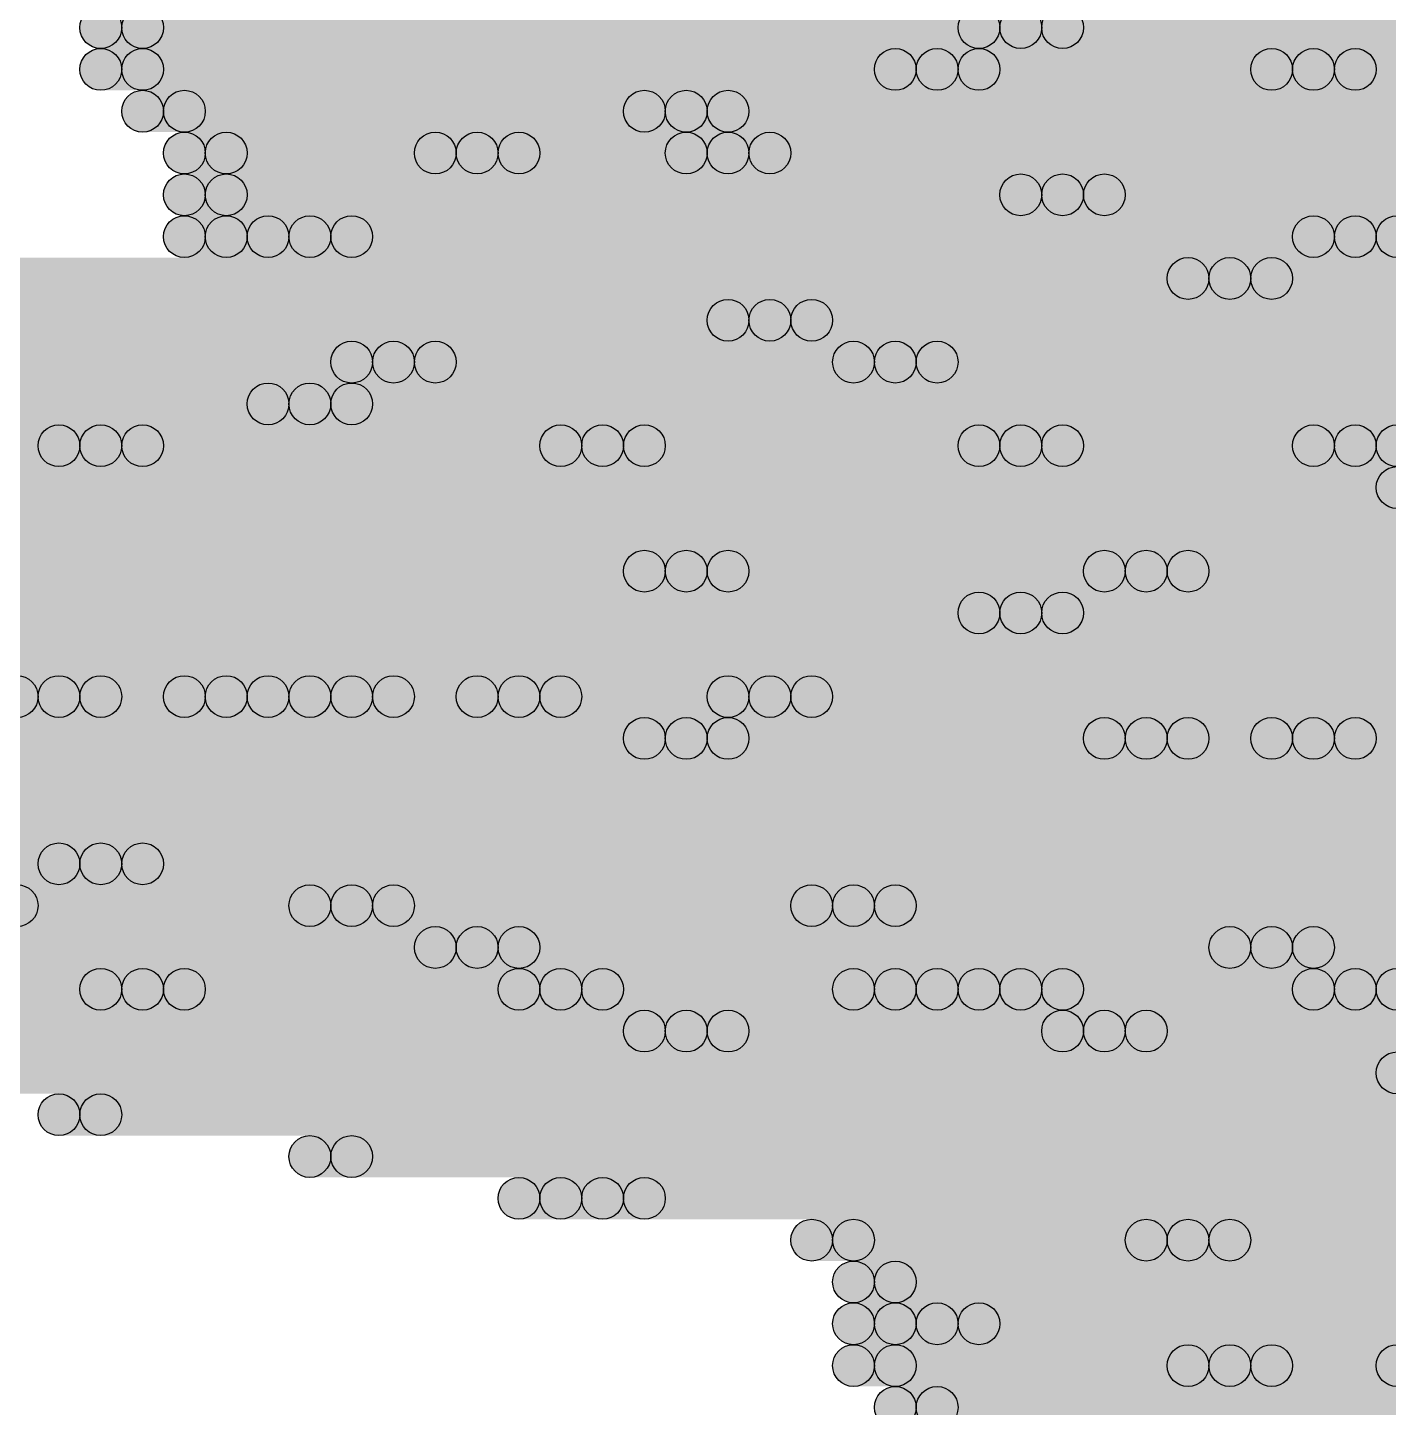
# Model space of a CAD drawing. Header units: millimetres. Extents: x 0 to 137, y 0 to 37.
# Drawn here: x 128.835 to 129.662, y 5.461 to 6.299 of the extents above; entities that cross this region are included whole.
import ezdxf

# ---------------------------------------------------------------- set-up
doc = ezdxf.new("R2010")
doc.units = ezdxf.units.MM
doc.layers.add('TopLayer', color=1, linetype='Continuous')
doc.layers.add('TopSolder', color=216, linetype='Continuous')

msp = doc.modelspace()

# ---------------------------------------------------------------- hatches: boundary and pattern name
at = {"layer": 'TopLayer'}
h = msp.add_hatch(color=1, dxfattribs=at)
edge = h.paths.add_edge_path()
edge.add_arc((128.905, 6.2992), 0.0127, 0, 360)
for points in [[(128.905, 6.2865), (128.905, 6.3119), (129.4384, 6.3119), (129.4384, 6.2865)], [(129.4638, 6.2865), (129.4638, 6.3119), (130.7846, 6.3119), (130.7846, 6.2865)], [(128.905, 6.2611), (128.905, 6.2865), (129.3876, 6.2865), (129.3876, 6.2611)], [(129.413, 6.2611), (129.413, 6.2865), (129.6162, 6.2865), (129.6162, 6.2611)], [(129.6416, 6.2611), (129.6416, 6.2865), (129.9972, 6.2865), (129.9972, 6.2611)], [(128.9304, 6.2357), (128.9304, 6.2611), (129.2352, 6.2611), (129.2352, 6.2357)], [(129.2606, 6.2357), (129.2606, 6.2611), (130.4544, 6.2611), (130.4544, 6.2357)], [(128.9558, 6.2103), (128.9558, 6.2357), (129.1082, 6.2357), (129.1082, 6.2103)], [(129.1336, 6.2103), (129.1336, 6.2357), (129.2606, 6.2357), (129.2606, 6.2103)], [(129.286, 6.2103), (129.286, 6.2357), (129.7432, 6.2357), (129.7432, 6.2103)], [(128.9558, 6.1849), (128.9558, 6.2103), (129.4638, 6.2103), (129.4638, 6.1849)], [(129.4892, 6.1849), (129.4892, 6.2103), (130.0226, 6.2103), (130.0226, 6.1849)], [(128.9558, 6.1595), (128.9558, 6.1849), (129.0066, 6.1849), (129.0066, 6.1595)], [(129.032, 6.1595), (129.032, 6.1849), (129.6416, 6.1849), (129.6416, 6.1595)], [(128.4478, 6.1341), (128.4478, 6.1595), (129.5654, 6.1595), (129.5654, 6.1341)], [(129.5908, 6.1341), (129.5908, 6.1595), (129.921, 6.1595), (129.921, 6.1341)], [(128.4732, 6.1087), (128.4732, 6.1341), (129.286, 6.1341), (129.286, 6.1087)], [(129.3114, 6.1087), (129.3114, 6.1341), (129.7686, 6.1341), (129.7686, 6.1087)], [(128.4986, 6.0833), (128.4986, 6.1087), (129.0574, 6.1087), (129.0574, 6.0833)], [(129.0828, 6.0833), (129.0828, 6.1087), (129.3622, 6.1087), (129.3622, 6.0833)], [(129.3876, 6.0833), (129.3876, 6.1087), (130.1496, 6.1087), (130.1496, 6.0833)], [(128.4732, 6.0579), (128.4732, 6.0833), (129.0066, 6.0833), (129.0066, 6.0579)], [(129.032, 6.0579), (129.032, 6.0833), (130.2766, 6.0833), (130.2766, 6.0579)], [(128.524, 6.0325), (128.524, 6.0579), (128.8796, 6.0579), (128.8796, 6.0325)], [(128.905, 6.0325), (128.905, 6.0579), (129.1844, 6.0579), (129.1844, 6.0325)], [(129.2098, 6.0325), (129.2098, 6.0579), (129.4384, 6.0579), (129.4384, 6.0325)], [(129.4638, 6.0325), (129.4638, 6.0579), (129.6416, 6.0579), (129.6416, 6.0325)], [(128.6764, 6.0071), (128.6764, 6.0325), (129.6924, 6.0325), (129.6924, 6.0071)], [(128.524, 5.9817), (128.524, 6.0071), (129.9464, 6.0071), (129.9464, 5.9817)], [(128.5494, 5.9563), (128.5494, 5.9817), (129.2352, 5.9817), (129.2352, 5.9563)], [(129.2606, 5.9563), (129.2606, 5.9817), (129.5146, 5.9817), (129.5146, 5.9563)], [(129.54, 5.9563), (129.54, 5.9817), (129.7686, 5.9817), (129.7686, 5.9563)], [(128.7526, 5.9309), (128.7526, 5.9563), (129.4384, 5.9563), (129.4384, 5.9309)], [(129.4638, 5.9309), (129.4638, 5.9563), (130.2004, 5.9563), (130.2004, 5.9309)], [(128.5748, 5.9055), (128.5748, 5.9309), (129.8448, 5.9309), (129.8448, 5.9055)], [(128.8034, 5.8801), (128.8034, 5.9055), (128.8542, 5.9055), (128.8542, 5.8801)], [(128.8796, 5.8801), (128.8796, 5.9055), (128.9558, 5.9055), (128.9558, 5.8801)], [(128.9812, 5.8801), (128.9812, 5.9055), (129.032, 5.9055), (129.032, 5.8801)], [(129.0574, 5.8801), (129.0574, 5.9055), (129.1336, 5.9055), (129.1336, 5.8801)], [(129.159, 5.8801), (129.159, 5.9055), (129.286, 5.9055), (129.286, 5.8801)], [(129.3114, 5.8801), (129.3114, 5.9055), (129.9718, 5.9055), (129.9718, 5.8801)], [(128.6002, 5.8547), (128.6002, 5.8801), (129.2352, 5.8801), (129.2352, 5.8547)], [(129.2606, 5.8547), (129.2606, 5.8801), (129.5146, 5.8801), (129.5146, 5.8547)], [(129.54, 5.8547), (129.54, 5.8801), (129.6162, 5.8801), (129.6162, 5.8547)], [(129.6416, 5.8547), (129.6416, 5.8801), (131.5466, 5.8801), (131.5466, 5.8547)], [(128.6256, 5.8293), (128.6256, 5.8547), (129.7178, 5.8547), (129.7178, 5.8293)], [(128.651, 5.8039), (128.651, 5.8293), (130.0734, 5.8293), (130.0734, 5.8039)], [(128.6764, 5.7785), (128.6764, 5.8039), (128.8796, 5.8039), (128.8796, 5.7785)], [(128.905, 5.7785), (128.905, 5.8039), (130.1496, 5.8039), (130.1496, 5.7785)], [(128.8288, 5.7531), (128.8288, 5.7785), (129.032, 5.7785), (129.032, 5.7531)], [(129.0574, 5.7531), (129.0574, 5.7785), (129.3368, 5.7785), (129.3368, 5.7531)], [(129.3622, 5.7531), (129.3622, 5.7785), (129.9464, 5.7785), (129.9464, 5.7531)], [(128.6764, 5.7277), (128.6764, 5.7531), (129.1082, 5.7531), (129.1082, 5.7277)], [(129.1336, 5.7277), (129.1336, 5.7531), (129.5908, 5.7531), (129.5908, 5.7277)], [(129.6162, 5.7277), (129.6162, 5.7531), (129.8702, 5.7531), (129.8702, 5.7277)], [(128.7018, 5.7023), (128.7018, 5.7277), (128.905, 5.7277), (128.905, 5.7023)], [(128.9304, 5.7023), (128.9304, 5.7277), (129.159, 5.7277), (129.159, 5.7023)], [(129.1844, 5.7023), (129.1844, 5.7277), (129.3622, 5.7277), (129.3622, 5.7023)], [(129.3876, 5.7023), (129.3876, 5.7277), (129.4384, 5.7277), (129.4384, 5.7023)], [(129.4638, 5.7023), (129.4638, 5.7277), (129.6416, 5.7277), (129.6416, 5.7023)], [(128.7526, 5.6769), (128.7526, 5.7023), (129.2352, 5.7023), (129.2352, 5.6769)], [(129.2606, 5.6769), (129.2606, 5.7023), (129.4892, 5.7023), (129.4892, 5.6769)], [(129.5146, 5.6769), (129.5146, 5.7023), (129.7432, 5.7023), (129.7432, 5.6769)], [(128.778, 5.6515), (128.778, 5.6769), (129.6924, 5.6769), (129.6924, 5.6515)], [(128.8796, 5.6261), (128.8796, 5.6515), (130.3528, 5.6515), (130.3528, 5.6261)], [(129.032, 5.6007), (129.032, 5.6261), (130.6068, 5.6261), (130.6068, 5.6007)], [(129.159, 5.5753), (129.159, 5.6007), (129.1844, 5.6007), (129.1844, 5.5753)], [(129.2098, 5.5753), (129.2098, 5.6007), (129.794, 5.6007), (129.794, 5.5753)], [(129.3368, 5.5499), (129.3368, 5.5753), (129.54, 5.5753), (129.54, 5.5499)], [(129.5654, 5.5499), (129.5654, 5.5753), (129.9464, 5.5753), (129.9464, 5.5499)], [(129.3622, 5.5245), (129.3622, 5.5499), (130.2004, 5.5499), (130.2004, 5.5245)], [(129.3622, 5.4991), (129.3622, 5.5245), (129.3876, 5.5245), (129.3876, 5.4991)], [(129.413, 5.4991), (129.413, 5.5245), (130.2258, 5.5245), (130.2258, 5.4991)], [(129.3622, 5.4737), (129.3622, 5.4991), (129.5654, 5.4991), (129.5654, 5.4737)], [(129.5908, 5.4737), (129.5908, 5.4991), (129.6924, 5.4991), (129.6924, 5.4737)], [(129.3876, 5.4483), (129.3876, 5.4737), (129.794, 5.4737), (129.794, 5.4483)]]:
    msp.add_hatch(color=1, dxfattribs=at).paths.add_polyline_path(points)
h = msp.add_hatch(color=1, dxfattribs=at)
edge = h.paths.add_edge_path()
edge.add_arc((129.4384, 6.2992), 0.0127, 0, 360)
h = msp.add_hatch(color=1, dxfattribs=at)
edge = h.paths.add_edge_path()
edge.add_arc((129.4638, 6.2992), 0.0127, 0, 360)
h = msp.add_hatch(color=1, dxfattribs=at)
edge = h.paths.add_edge_path()
edge.add_arc((128.905, 6.2738), 0.0127, 0, 360)
h = msp.add_hatch(color=1, dxfattribs=at)
edge = h.paths.add_edge_path()
edge.add_arc((129.3876, 6.2738), 0.0127, 0, 360)
h = msp.add_hatch(color=1, dxfattribs=at)
edge = h.paths.add_edge_path()
edge.add_arc((129.413, 6.2738), 0.0127, 0, 360)
h = msp.add_hatch(color=1, dxfattribs=at)
edge = h.paths.add_edge_path()
edge.add_arc((129.6162, 6.2738), 0.0127, 0, 360)
h = msp.add_hatch(color=1, dxfattribs=at)
edge = h.paths.add_edge_path()
edge.add_arc((129.6416, 6.2738), 0.0127, 0, 360)
h = msp.add_hatch(color=1, dxfattribs=at)
edge = h.paths.add_edge_path()
edge.add_arc((128.9304, 6.2484), 0.0127, 0, 360)
h = msp.add_hatch(color=1, dxfattribs=at)
edge = h.paths.add_edge_path()
edge.add_arc((129.2352, 6.2484), 0.0127, 0, 360)
h = msp.add_hatch(color=1, dxfattribs=at)
edge = h.paths.add_edge_path()
edge.add_arc((129.2606, 6.2484), 0.0127, 0, 360)
h = msp.add_hatch(color=1, dxfattribs=at)
edge = h.paths.add_edge_path()
edge.add_arc((128.9558, 6.223), 0.0127, 0, 360)
h = msp.add_hatch(color=1, dxfattribs=at)
edge = h.paths.add_edge_path()
edge.add_arc((129.1082, 6.223), 0.0127, 0, 360)
h = msp.add_hatch(color=1, dxfattribs=at)
edge = h.paths.add_edge_path()
edge.add_arc((129.1336, 6.223), 0.0127, 0, 360)
h = msp.add_hatch(color=1, dxfattribs=at)
edge = h.paths.add_edge_path()
edge.add_arc((129.2606, 6.223), 0.0127, 0, 360)
h = msp.add_hatch(color=1, dxfattribs=at)
edge = h.paths.add_edge_path()
edge.add_arc((129.286, 6.223), 0.0127, 0, 360)
h = msp.add_hatch(color=1, dxfattribs=at)
edge = h.paths.add_edge_path()
edge.add_arc((128.9558, 6.1976), 0.0127, 0, 360)
h = msp.add_hatch(color=1, dxfattribs=at)
edge = h.paths.add_edge_path()
edge.add_arc((129.4638, 6.1976), 0.0127, 0, 360)
h = msp.add_hatch(color=1, dxfattribs=at)
edge = h.paths.add_edge_path()
edge.add_arc((129.4892, 6.1976), 0.0127, 0, 360)
h = msp.add_hatch(color=1, dxfattribs=at)
edge = h.paths.add_edge_path()
edge.add_arc((128.9558, 6.1722), 0.0127, 0, 360)
h = msp.add_hatch(color=1, dxfattribs=at)
edge = h.paths.add_edge_path()
edge.add_arc((129.0066, 6.1722), 0.0127, 0, 360)
h = msp.add_hatch(color=1, dxfattribs=at)
edge = h.paths.add_edge_path()
edge.add_arc((129.032, 6.1722), 0.0127, 0, 360)
h = msp.add_hatch(color=1, dxfattribs=at)
edge = h.paths.add_edge_path()
edge.add_arc((129.6416, 6.1722), 0.0127, 0, 360)
h = msp.add_hatch(color=1, dxfattribs=at)
edge = h.paths.add_edge_path()
edge.add_arc((129.667, 6.1722), 0.0127, 0, 360)
h = msp.add_hatch(color=1, dxfattribs=at)
edge = h.paths.add_edge_path()
edge.add_arc((129.5654, 6.1468), 0.0127, 0, 360)
h = msp.add_hatch(color=1, dxfattribs=at)
edge = h.paths.add_edge_path()
edge.add_arc((129.5908, 6.1468), 0.0127, 0, 360)
h = msp.add_hatch(color=1, dxfattribs=at)
edge = h.paths.add_edge_path()
edge.add_arc((129.286, 6.1214), 0.0127, 0, 360)
h = msp.add_hatch(color=1, dxfattribs=at)
edge = h.paths.add_edge_path()
edge.add_arc((129.3114, 6.1214), 0.0127, 0, 360)
h = msp.add_hatch(color=1, dxfattribs=at)
edge = h.paths.add_edge_path()
edge.add_arc((129.0574, 6.096), 0.0127, 0, 360)
h = msp.add_hatch(color=1, dxfattribs=at)
edge = h.paths.add_edge_path()
edge.add_arc((129.0828, 6.096), 0.0127, 0, 360)
h = msp.add_hatch(color=1, dxfattribs=at)
edge = h.paths.add_edge_path()
edge.add_arc((129.3622, 6.096), 0.0127, 0, 360)
h = msp.add_hatch(color=1, dxfattribs=at)
edge = h.paths.add_edge_path()
edge.add_arc((129.3876, 6.096), 0.0127, 0, 360)
h = msp.add_hatch(color=1, dxfattribs=at)
edge = h.paths.add_edge_path()
edge.add_arc((129.0066, 6.0706), 0.0127, 0, 360)
h = msp.add_hatch(color=1, dxfattribs=at)
edge = h.paths.add_edge_path()
edge.add_arc((129.032, 6.0706), 0.0127, 0, 360)
h = msp.add_hatch(color=1, dxfattribs=at)
edge = h.paths.add_edge_path()
edge.add_arc((128.8796, 6.0452), 0.0127, 0, 360)
h = msp.add_hatch(color=1, dxfattribs=at)
edge = h.paths.add_edge_path()
edge.add_arc((128.905, 6.0452), 0.0127, 0, 360)
h = msp.add_hatch(color=1, dxfattribs=at)
edge = h.paths.add_edge_path()
edge.add_arc((129.1844, 6.0452), 0.0127, 0, 360)
h = msp.add_hatch(color=1, dxfattribs=at)
edge = h.paths.add_edge_path()
edge.add_arc((129.2098, 6.0452), 0.0127, 0, 360)
h = msp.add_hatch(color=1, dxfattribs=at)
edge = h.paths.add_edge_path()
edge.add_arc((129.4384, 6.0452), 0.0127, 0, 360)
h = msp.add_hatch(color=1, dxfattribs=at)
edge = h.paths.add_edge_path()
edge.add_arc((129.4638, 6.0452), 0.0127, 0, 360)
h = msp.add_hatch(color=1, dxfattribs=at)
edge = h.paths.add_edge_path()
edge.add_arc((129.6416, 6.0452), 0.0127, 0, 360)
h = msp.add_hatch(color=1, dxfattribs=at)
edge = h.paths.add_edge_path()
edge.add_arc((129.667, 6.0452), 0.0127, 0, 360)
h = msp.add_hatch(color=1, dxfattribs=at)
edge = h.paths.add_edge_path()
edge.add_arc((129.2352, 5.969), 0.0127, 0, 360)
h = msp.add_hatch(color=1, dxfattribs=at)
edge = h.paths.add_edge_path()
edge.add_arc((129.2606, 5.969), 0.0127, 0, 360)
h = msp.add_hatch(color=1, dxfattribs=at)
edge = h.paths.add_edge_path()
edge.add_arc((129.5146, 5.969), 0.0127, 0, 360)
h = msp.add_hatch(color=1, dxfattribs=at)
edge = h.paths.add_edge_path()
edge.add_arc((129.54, 5.969), 0.0127, 0, 360)
h = msp.add_hatch(color=1, dxfattribs=at)
edge = h.paths.add_edge_path()
edge.add_arc((129.4384, 5.9436), 0.0127, 0, 360)
h = msp.add_hatch(color=1, dxfattribs=at)
edge = h.paths.add_edge_path()
edge.add_arc((129.4638, 5.9436), 0.0127, 0, 360)
h = msp.add_hatch(color=1, dxfattribs=at)
edge = h.paths.add_edge_path()
edge.add_arc((128.8542, 5.8928), 0.0127, 0, 360)
h = msp.add_hatch(color=1, dxfattribs=at)
edge = h.paths.add_edge_path()
edge.add_arc((128.8796, 5.8928), 0.0127, 0, 360)
h = msp.add_hatch(color=1, dxfattribs=at)
edge = h.paths.add_edge_path()
edge.add_arc((128.9558, 5.8928), 0.0127, 0, 360)
h = msp.add_hatch(color=1, dxfattribs=at)
edge = h.paths.add_edge_path()
edge.add_arc((128.9812, 5.8928), 0.0127, 0, 360)
h = msp.add_hatch(color=1, dxfattribs=at)
edge = h.paths.add_edge_path()
edge.add_arc((129.032, 5.8928), 0.0127, 0, 360)
h = msp.add_hatch(color=1, dxfattribs=at)
edge = h.paths.add_edge_path()
edge.add_arc((129.0574, 5.8928), 0.0127, 0, 360)
h = msp.add_hatch(color=1, dxfattribs=at)
edge = h.paths.add_edge_path()
edge.add_arc((129.1336, 5.8928), 0.0127, 0, 360)
h = msp.add_hatch(color=1, dxfattribs=at)
edge = h.paths.add_edge_path()
edge.add_arc((129.159, 5.8928), 0.0127, 0, 360)
h = msp.add_hatch(color=1, dxfattribs=at)
edge = h.paths.add_edge_path()
edge.add_arc((129.286, 5.8928), 0.0127, 0, 360)
h = msp.add_hatch(color=1, dxfattribs=at)
edge = h.paths.add_edge_path()
edge.add_arc((129.3114, 5.8928), 0.0127, 0, 360)
h = msp.add_hatch(color=1, dxfattribs=at)
edge = h.paths.add_edge_path()
edge.add_arc((129.2352, 5.8674), 0.0127, 0, 360)
h = msp.add_hatch(color=1, dxfattribs=at)
edge = h.paths.add_edge_path()
edge.add_arc((129.2606, 5.8674), 0.0127, 0, 360)
h = msp.add_hatch(color=1, dxfattribs=at)
edge = h.paths.add_edge_path()
edge.add_arc((129.5146, 5.8674), 0.0127, 0, 360)
h = msp.add_hatch(color=1, dxfattribs=at)
edge = h.paths.add_edge_path()
edge.add_arc((129.54, 5.8674), 0.0127, 0, 360)
h = msp.add_hatch(color=1, dxfattribs=at)
edge = h.paths.add_edge_path()
edge.add_arc((129.6162, 5.8674), 0.0127, 0, 360)
h = msp.add_hatch(color=1, dxfattribs=at)
edge = h.paths.add_edge_path()
edge.add_arc((129.6416, 5.8674), 0.0127, 0, 360)
h = msp.add_hatch(color=1, dxfattribs=at)
edge = h.paths.add_edge_path()
edge.add_arc((128.8796, 5.7912), 0.0127, 0, 360)
h = msp.add_hatch(color=1, dxfattribs=at)
edge = h.paths.add_edge_path()
edge.add_arc((128.905, 5.7912), 0.0127, 0, 360)
h = msp.add_hatch(color=1, dxfattribs=at)
edge = h.paths.add_edge_path()
edge.add_arc((128.8288, 5.7658), 0.0127, 0, 360)
h = msp.add_hatch(color=1, dxfattribs=at)
edge = h.paths.add_edge_path()
edge.add_arc((129.032, 5.7658), 0.0127, 0, 360)
h = msp.add_hatch(color=1, dxfattribs=at)
edge = h.paths.add_edge_path()
edge.add_arc((129.0574, 5.7658), 0.0127, 0, 360)
h = msp.add_hatch(color=1, dxfattribs=at)
edge = h.paths.add_edge_path()
edge.add_arc((129.3368, 5.7658), 0.0127, 0, 360)
h = msp.add_hatch(color=1, dxfattribs=at)
edge = h.paths.add_edge_path()
edge.add_arc((129.3622, 5.7658), 0.0127, 0, 360)
h = msp.add_hatch(color=1, dxfattribs=at)
edge = h.paths.add_edge_path()
edge.add_arc((129.1082, 5.7404), 0.0127, 0, 360)
h = msp.add_hatch(color=1, dxfattribs=at)
edge = h.paths.add_edge_path()
edge.add_arc((129.1336, 5.7404), 0.0127, 0, 360)
h = msp.add_hatch(color=1, dxfattribs=at)
edge = h.paths.add_edge_path()
edge.add_arc((129.5908, 5.7404), 0.0127, 0, 360)
h = msp.add_hatch(color=1, dxfattribs=at)
edge = h.paths.add_edge_path()
edge.add_arc((129.6162, 5.7404), 0.0127, 0, 360)
h = msp.add_hatch(color=1, dxfattribs=at)
edge = h.paths.add_edge_path()
edge.add_arc((128.905, 5.715), 0.0127, 0, 360)
h = msp.add_hatch(color=1, dxfattribs=at)
edge = h.paths.add_edge_path()
edge.add_arc((128.9304, 5.715), 0.0127, 0, 360)
h = msp.add_hatch(color=1, dxfattribs=at)
edge = h.paths.add_edge_path()
edge.add_arc((129.159, 5.715), 0.0127, 0, 360)
h = msp.add_hatch(color=1, dxfattribs=at)
edge = h.paths.add_edge_path()
edge.add_arc((129.1844, 5.715), 0.0127, 0, 360)
h = msp.add_hatch(color=1, dxfattribs=at)
edge = h.paths.add_edge_path()
edge.add_arc((129.3622, 5.715), 0.0127, 0, 360)
h = msp.add_hatch(color=1, dxfattribs=at)
edge = h.paths.add_edge_path()
edge.add_arc((129.3876, 5.715), 0.0127, 0, 360)
h = msp.add_hatch(color=1, dxfattribs=at)
edge = h.paths.add_edge_path()
edge.add_arc((129.4384, 5.715), 0.0127, 0, 360)
h = msp.add_hatch(color=1, dxfattribs=at)
edge = h.paths.add_edge_path()
edge.add_arc((129.4638, 5.715), 0.0127, 0, 360)
h = msp.add_hatch(color=1, dxfattribs=at)
edge = h.paths.add_edge_path()
edge.add_arc((129.6416, 5.715), 0.0127, 0, 360)
h = msp.add_hatch(color=1, dxfattribs=at)
edge = h.paths.add_edge_path()
edge.add_arc((129.667, 5.715), 0.0127, 0, 360)
h = msp.add_hatch(color=1, dxfattribs=at)
edge = h.paths.add_edge_path()
edge.add_arc((129.2352, 5.6896), 0.0127, 0, 360)
h = msp.add_hatch(color=1, dxfattribs=at)
edge = h.paths.add_edge_path()
edge.add_arc((129.2606, 5.6896), 0.0127, 0, 360)
h = msp.add_hatch(color=1, dxfattribs=at)
edge = h.paths.add_edge_path()
edge.add_arc((129.4892, 5.6896), 0.0127, 0, 360)
h = msp.add_hatch(color=1, dxfattribs=at)
edge = h.paths.add_edge_path()
edge.add_arc((129.5146, 5.6896), 0.0127, 0, 360)
h = msp.add_hatch(color=1, dxfattribs=at)
edge = h.paths.add_edge_path()
edge.add_arc((128.8796, 5.6388), 0.0127, 0, 360)
h = msp.add_hatch(color=1, dxfattribs=at)
edge = h.paths.add_edge_path()
edge.add_arc((129.032, 5.6134), 0.0127, 0, 360)
h = msp.add_hatch(color=1, dxfattribs=at)
edge = h.paths.add_edge_path()
edge.add_arc((129.159, 5.588), 0.0127, 0, 360)
h = msp.add_hatch(color=1, dxfattribs=at)
edge = h.paths.add_edge_path()
edge.add_arc((129.1844, 5.588), 0.0127, 0, 360)
h = msp.add_hatch(color=1, dxfattribs=at)
edge = h.paths.add_edge_path()
edge.add_arc((129.2098, 5.588), 0.0127, 0, 360)
h = msp.add_hatch(color=1, dxfattribs=at)
edge = h.paths.add_edge_path()
edge.add_arc((129.3368, 5.5626), 0.0127, 0, 360)
h = msp.add_hatch(color=1, dxfattribs=at)
edge = h.paths.add_edge_path()
edge.add_arc((129.54, 5.5626), 0.0127, 0, 360)
h = msp.add_hatch(color=1, dxfattribs=at)
edge = h.paths.add_edge_path()
edge.add_arc((129.5654, 5.5626), 0.0127, 0, 360)
h = msp.add_hatch(color=1, dxfattribs=at)
edge = h.paths.add_edge_path()
edge.add_arc((129.3622, 5.5372), 0.0127, 0, 360)
h = msp.add_hatch(color=1, dxfattribs=at)
edge = h.paths.add_edge_path()
edge.add_arc((129.3622, 5.5118), 0.0127, 0, 360)
h = msp.add_hatch(color=1, dxfattribs=at)
edge = h.paths.add_edge_path()
edge.add_arc((129.3876, 5.5118), 0.0127, 0, 360)
h = msp.add_hatch(color=1, dxfattribs=at)
edge = h.paths.add_edge_path()
edge.add_arc((129.413, 5.5118), 0.0127, 0, 360)
h = msp.add_hatch(color=1, dxfattribs=at)
edge = h.paths.add_edge_path()
edge.add_arc((129.3622, 5.4864), 0.0127, 0, 360)
h = msp.add_hatch(color=1, dxfattribs=at)
edge = h.paths.add_edge_path()
edge.add_arc((129.5654, 5.4864), 0.0127, 0, 360)
h = msp.add_hatch(color=1, dxfattribs=at)
edge = h.paths.add_edge_path()
edge.add_arc((129.5908, 5.4864), 0.0127, 0, 360)
h = msp.add_hatch(color=1, dxfattribs=at)
edge = h.paths.add_edge_path()
edge.add_arc((129.3876, 5.461), 0.0127, 0, 360)
at = {"layer": 'TopSolder'}
h = msp.add_hatch(color=216, dxfattribs=at)
edge = h.paths.add_edge_path()
edge.add_arc((128.8796, 6.2992), 0.0127, 0, 360)
for points in [[(128.8796, 6.2865), (128.8796, 6.3119), (129.413, 6.3119), (129.413, 6.2865)], [(129.4384, 6.2865), (129.4384, 6.3119), (130.7592, 6.3119), (130.7592, 6.2865)], [(128.8796, 6.2611), (128.8796, 6.2865), (129.3622, 6.2865), (129.3622, 6.2611)], [(129.3876, 6.2611), (129.3876, 6.2865), (129.5908, 6.2865), (129.5908, 6.2611)], [(129.6162, 6.2611), (129.6162, 6.2865), (129.9718, 6.2865), (129.9718, 6.2611)], [(128.905, 6.2357), (128.905, 6.2611), (129.2098, 6.2611), (129.2098, 6.2357)], [(129.2352, 6.2357), (129.2352, 6.2611), (130.429, 6.2611), (130.429, 6.2357)], [(128.9304, 6.2103), (128.9304, 6.2357), (129.0828, 6.2357), (129.0828, 6.2103)], [(129.1082, 6.2103), (129.1082, 6.2357), (129.2352, 6.2357), (129.2352, 6.2103)], [(129.2606, 6.2103), (129.2606, 6.2357), (129.7178, 6.2357), (129.7178, 6.2103)], [(128.9304, 6.1849), (128.9304, 6.2103), (129.4384, 6.2103), (129.4384, 6.1849)], [(129.4638, 6.1849), (129.4638, 6.2103), (129.9972, 6.2103), (129.9972, 6.1849)], [(128.9304, 6.1595), (128.9304, 6.1849), (128.9812, 6.1849), (128.9812, 6.1595)], [(129.0066, 6.1595), (129.0066, 6.1849), (129.6162, 6.1849), (129.6162, 6.1595)], [(129.6416, 6.1595), (129.6416, 6.1849), (130.556, 6.1849), (130.556, 6.1595)], [(128.4224, 6.1341), (128.4224, 6.1595), (129.54, 6.1595), (129.54, 6.1341)], [(129.5654, 6.1341), (129.5654, 6.1595), (129.8956, 6.1595), (129.8956, 6.1341)], [(128.4478, 6.1087), (128.4478, 6.1341), (129.2606, 6.1341), (129.2606, 6.1087)], [(129.286, 6.1087), (129.286, 6.1341), (129.7432, 6.1341), (129.7432, 6.1087)], [(128.4732, 6.0833), (128.4732, 6.1087), (129.032, 6.1087), (129.032, 6.0833)], [(129.0574, 6.0833), (129.0574, 6.1087), (129.3368, 6.1087), (129.3368, 6.0833)], [(129.3622, 6.0833), (129.3622, 6.1087), (130.1242, 6.1087), (130.1242, 6.0833)], [(128.4478, 6.0579), (128.4478, 6.0833), (128.9812, 6.0833), (128.9812, 6.0579)], [(129.0066, 6.0579), (129.0066, 6.0833), (130.2512, 6.0833), (130.2512, 6.0579)], [(128.4986, 6.0325), (128.4986, 6.0579), (128.8542, 6.0579), (128.8542, 6.0325)], [(128.8796, 6.0325), (128.8796, 6.0579), (129.159, 6.0579), (129.159, 6.0325)], [(129.1844, 6.0325), (129.1844, 6.0579), (129.413, 6.0579), (129.413, 6.0325)], [(129.4384, 6.0325), (129.4384, 6.0579), (129.6162, 6.0579), (129.6162, 6.0325)], [(129.6416, 6.0325), (129.6416, 6.0579), (129.8956, 6.0579), (129.8956, 6.0325)], [(128.651, 6.0071), (128.651, 6.0325), (129.667, 6.0325), (129.667, 6.0071)], [(128.4986, 5.9817), (128.4986, 6.0071), (129.921, 6.0071), (129.921, 5.9817)], [(128.524, 5.9563), (128.524, 5.9817), (129.2098, 5.9817), (129.2098, 5.9563)], [(129.2352, 5.9563), (129.2352, 5.9817), (129.4892, 5.9817), (129.4892, 5.9563)], [(129.5146, 5.9563), (129.5146, 5.9817), (129.7432, 5.9817), (129.7432, 5.9563)], [(128.7272, 5.9309), (128.7272, 5.9563), (129.413, 5.9563), (129.413, 5.9309)], [(129.4384, 5.9309), (129.4384, 5.9563), (130.175, 5.9563), (130.175, 5.9309)], [(128.5494, 5.9055), (128.5494, 5.9309), (129.8194, 5.9309), (129.8194, 5.9055)], [(128.8542, 5.8801), (128.8542, 5.9055), (128.9304, 5.9055), (128.9304, 5.8801)], [(128.9558, 5.8801), (128.9558, 5.9055), (129.0066, 5.9055), (129.0066, 5.8801)], [(129.032, 5.8801), (129.032, 5.9055), (129.1082, 5.9055), (129.1082, 5.8801)], [(129.1336, 5.8801), (129.1336, 5.9055), (129.2606, 5.9055), (129.2606, 5.8801)], [(129.286, 5.8801), (129.286, 5.9055), (129.9464, 5.9055), (129.9464, 5.8801)], [(128.5748, 5.8547), (128.5748, 5.8801), (129.2098, 5.8801), (129.2098, 5.8547)], [(129.2352, 5.8547), (129.2352, 5.8801), (129.4892, 5.8801), (129.4892, 5.8547)], [(129.5146, 5.8547), (129.5146, 5.8801), (129.5908, 5.8801), (129.5908, 5.8547)], [(129.6162, 5.8547), (129.6162, 5.8801), (131.5212, 5.8801), (131.5212, 5.8547)], [(128.6002, 5.8293), (128.6002, 5.8547), (129.6924, 5.8547), (129.6924, 5.8293)], [(128.6256, 5.8039), (128.6256, 5.8293), (130.048, 5.8293), (130.048, 5.8039)], [(128.651, 5.7785), (128.651, 5.8039), (128.8542, 5.8039), (128.8542, 5.7785)], [(128.8796, 5.7785), (128.8796, 5.8039), (130.1242, 5.8039), (130.1242, 5.7785)], [(128.8034, 5.7531), (128.8034, 5.7785), (129.0066, 5.7785), (129.0066, 5.7531)], [(129.032, 5.7531), (129.032, 5.7785), (129.3114, 5.7785), (129.3114, 5.7531)], [(129.3368, 5.7531), (129.3368, 5.7785), (129.921, 5.7785), (129.921, 5.7531)], [(128.651, 5.7277), (128.651, 5.7531), (129.0828, 5.7531), (129.0828, 5.7277)], [(129.1082, 5.7277), (129.1082, 5.7531), (129.5654, 5.7531), (129.5654, 5.7277)], [(129.5908, 5.7277), (129.5908, 5.7531), (129.8448, 5.7531), (129.8448, 5.7277)], [(128.6764, 5.7023), (128.6764, 5.7277), (128.8796, 5.7277), (128.8796, 5.7023)], [(128.905, 5.7023), (128.905, 5.7277), (129.1336, 5.7277), (129.1336, 5.7023)], [(129.159, 5.7023), (129.159, 5.7277), (129.3368, 5.7277), (129.3368, 5.7023)], [(129.3622, 5.7023), (129.3622, 5.7277), (129.413, 5.7277), (129.413, 5.7023)], [(129.4384, 5.7023), (129.4384, 5.7277), (129.6162, 5.7277), (129.6162, 5.7023)], [(129.6416, 5.7023), (129.6416, 5.7277), (130.2004, 5.7277), (130.2004, 5.7023)], [(128.7272, 5.6769), (128.7272, 5.7023), (129.2098, 5.7023), (129.2098, 5.6769)], [(129.2352, 5.6769), (129.2352, 5.7023), (129.4638, 5.7023), (129.4638, 5.6769)], [(129.4892, 5.6769), (129.4892, 5.7023), (129.7178, 5.7023), (129.7178, 5.6769)], [(128.7526, 5.6515), (128.7526, 5.6769), (129.667, 5.6769), (129.667, 5.6515)], [(128.8542, 5.6261), (128.8542, 5.6515), (130.3274, 5.6515), (130.3274, 5.6261)], [(129.0066, 5.6007), (129.0066, 5.6261), (130.5814, 5.6261), (130.5814, 5.6007)], [(129.1336, 5.5753), (129.1336, 5.6007), (129.159, 5.6007), (129.159, 5.5753)], [(129.1844, 5.5753), (129.1844, 5.6007), (129.7686, 5.6007), (129.7686, 5.5753)], [(129.3114, 5.5499), (129.3114, 5.5753), (129.5146, 5.5753), (129.5146, 5.5499)], [(129.54, 5.5499), (129.54, 5.5753), (129.921, 5.5753), (129.921, 5.5499)], [(129.3368, 5.5245), (129.3368, 5.5499), (130.175, 5.5499), (130.175, 5.5245)], [(129.3368, 5.4991), (129.3368, 5.5245), (129.3622, 5.5245), (129.3622, 5.4991)], [(129.3876, 5.4991), (129.3876, 5.5245), (130.2004, 5.5245), (130.2004, 5.4991)], [(129.3368, 5.4737), (129.3368, 5.4991), (129.54, 5.4991), (129.54, 5.4737)], [(129.5654, 5.4737), (129.5654, 5.4991), (129.667, 5.4991), (129.667, 5.4737)], [(129.3622, 5.4483), (129.3622, 5.4737), (129.7686, 5.4737), (129.7686, 5.4483)]]:
    msp.add_hatch(color=216, dxfattribs=at).paths.add_polyline_path(points)
h = msp.add_hatch(color=216, dxfattribs=at)
edge = h.paths.add_edge_path()
edge.add_arc((129.413, 6.2992), 0.0127, 0, 360)
h = msp.add_hatch(color=216, dxfattribs=at)
edge = h.paths.add_edge_path()
edge.add_arc((129.4384, 6.2992), 0.0127, 0, 360)
h = msp.add_hatch(color=216, dxfattribs=at)
edge = h.paths.add_edge_path()
edge.add_arc((128.8796, 6.2738), 0.0127, 0, 360)
h = msp.add_hatch(color=216, dxfattribs=at)
edge = h.paths.add_edge_path()
edge.add_arc((129.3622, 6.2738), 0.0127, 0, 360)
h = msp.add_hatch(color=216, dxfattribs=at)
edge = h.paths.add_edge_path()
edge.add_arc((129.3876, 6.2738), 0.0127, 0, 360)
h = msp.add_hatch(color=216, dxfattribs=at)
edge = h.paths.add_edge_path()
edge.add_arc((129.5908, 6.2738), 0.0127, 0, 360)
h = msp.add_hatch(color=216, dxfattribs=at)
edge = h.paths.add_edge_path()
edge.add_arc((129.6162, 6.2738), 0.0127, 0, 360)
h = msp.add_hatch(color=216, dxfattribs=at)
edge = h.paths.add_edge_path()
edge.add_arc((128.905, 6.2484), 0.0127, 0, 360)
h = msp.add_hatch(color=216, dxfattribs=at)
edge = h.paths.add_edge_path()
edge.add_arc((129.2098, 6.2484), 0.0127, 0, 360)
h = msp.add_hatch(color=216, dxfattribs=at)
edge = h.paths.add_edge_path()
edge.add_arc((129.2352, 6.2484), 0.0127, 0, 360)
h = msp.add_hatch(color=216, dxfattribs=at)
edge = h.paths.add_edge_path()
edge.add_arc((128.9304, 6.223), 0.0127, 0, 360)
h = msp.add_hatch(color=216, dxfattribs=at)
edge = h.paths.add_edge_path()
edge.add_arc((129.0828, 6.223), 0.0127, 0, 360)
h = msp.add_hatch(color=216, dxfattribs=at)
edge = h.paths.add_edge_path()
edge.add_arc((129.1082, 6.223), 0.0127, 0, 360)
h = msp.add_hatch(color=216, dxfattribs=at)
edge = h.paths.add_edge_path()
edge.add_arc((129.2352, 6.223), 0.0127, 0, 360)
h = msp.add_hatch(color=216, dxfattribs=at)
edge = h.paths.add_edge_path()
edge.add_arc((129.2606, 6.223), 0.0127, 0, 360)
h = msp.add_hatch(color=216, dxfattribs=at)
edge = h.paths.add_edge_path()
edge.add_arc((128.9304, 6.1976), 0.0127, 0, 360)
h = msp.add_hatch(color=216, dxfattribs=at)
edge = h.paths.add_edge_path()
edge.add_arc((129.4384, 6.1976), 0.0127, 0, 360)
h = msp.add_hatch(color=216, dxfattribs=at)
edge = h.paths.add_edge_path()
edge.add_arc((129.4638, 6.1976), 0.0127, 0, 360)
h = msp.add_hatch(color=216, dxfattribs=at)
edge = h.paths.add_edge_path()
edge.add_arc((128.9304, 6.1722), 0.0127, 0, 360)
h = msp.add_hatch(color=216, dxfattribs=at)
edge = h.paths.add_edge_path()
edge.add_arc((128.9812, 6.1722), 0.0127, 0, 360)
h = msp.add_hatch(color=216, dxfattribs=at)
edge = h.paths.add_edge_path()
edge.add_arc((129.0066, 6.1722), 0.0127, 0, 360)
h = msp.add_hatch(color=216, dxfattribs=at)
edge = h.paths.add_edge_path()
edge.add_arc((129.6162, 6.1722), 0.0127, 0, 360)
h = msp.add_hatch(color=216, dxfattribs=at)
edge = h.paths.add_edge_path()
edge.add_arc((129.6416, 6.1722), 0.0127, 0, 360)
h = msp.add_hatch(color=216, dxfattribs=at)
edge = h.paths.add_edge_path()
edge.add_arc((129.54, 6.1468), 0.0127, 0, 360)
h = msp.add_hatch(color=216, dxfattribs=at)
edge = h.paths.add_edge_path()
edge.add_arc((129.5654, 6.1468), 0.0127, 0, 360)
h = msp.add_hatch(color=216, dxfattribs=at)
edge = h.paths.add_edge_path()
edge.add_arc((129.2606, 6.1214), 0.0127, 0, 360)
h = msp.add_hatch(color=216, dxfattribs=at)
edge = h.paths.add_edge_path()
edge.add_arc((129.286, 6.1214), 0.0127, 0, 360)
h = msp.add_hatch(color=216, dxfattribs=at)
edge = h.paths.add_edge_path()
edge.add_arc((129.032, 6.096), 0.0127, 0, 360)
h = msp.add_hatch(color=216, dxfattribs=at)
edge = h.paths.add_edge_path()
edge.add_arc((129.0574, 6.096), 0.0127, 0, 360)
h = msp.add_hatch(color=216, dxfattribs=at)
edge = h.paths.add_edge_path()
edge.add_arc((129.3368, 6.096), 0.0127, 0, 360)
h = msp.add_hatch(color=216, dxfattribs=at)
edge = h.paths.add_edge_path()
edge.add_arc((129.3622, 6.096), 0.0127, 0, 360)
h = msp.add_hatch(color=216, dxfattribs=at)
edge = h.paths.add_edge_path()
edge.add_arc((128.9812, 6.0706), 0.0127, 0, 360)
h = msp.add_hatch(color=216, dxfattribs=at)
edge = h.paths.add_edge_path()
edge.add_arc((129.0066, 6.0706), 0.0127, 0, 360)
h = msp.add_hatch(color=216, dxfattribs=at)
edge = h.paths.add_edge_path()
edge.add_arc((128.8542, 6.0452), 0.0127, 0, 360)
h = msp.add_hatch(color=216, dxfattribs=at)
edge = h.paths.add_edge_path()
edge.add_arc((128.8796, 6.0452), 0.0127, 0, 360)
h = msp.add_hatch(color=216, dxfattribs=at)
edge = h.paths.add_edge_path()
edge.add_arc((129.159, 6.0452), 0.0127, 0, 360)
h = msp.add_hatch(color=216, dxfattribs=at)
edge = h.paths.add_edge_path()
edge.add_arc((129.1844, 6.0452), 0.0127, 0, 360)
h = msp.add_hatch(color=216, dxfattribs=at)
edge = h.paths.add_edge_path()
edge.add_arc((129.413, 6.0452), 0.0127, 0, 360)
h = msp.add_hatch(color=216, dxfattribs=at)
edge = h.paths.add_edge_path()
edge.add_arc((129.4384, 6.0452), 0.0127, 0, 360)
h = msp.add_hatch(color=216, dxfattribs=at)
edge = h.paths.add_edge_path()
edge.add_arc((129.6162, 6.0452), 0.0127, 0, 360)
h = msp.add_hatch(color=216, dxfattribs=at)
edge = h.paths.add_edge_path()
edge.add_arc((129.6416, 6.0452), 0.0127, 0, 360)
h = msp.add_hatch(color=216, dxfattribs=at)
edge = h.paths.add_edge_path()
edge.add_arc((129.667, 6.0198), 0.0127, 0, 360)
h = msp.add_hatch(color=216, dxfattribs=at)
edge = h.paths.add_edge_path()
edge.add_arc((129.2098, 5.969), 0.0127, 0, 360)
h = msp.add_hatch(color=216, dxfattribs=at)
edge = h.paths.add_edge_path()
edge.add_arc((129.2352, 5.969), 0.0127, 0, 360)
h = msp.add_hatch(color=216, dxfattribs=at)
edge = h.paths.add_edge_path()
edge.add_arc((129.4892, 5.969), 0.0127, 0, 360)
h = msp.add_hatch(color=216, dxfattribs=at)
edge = h.paths.add_edge_path()
edge.add_arc((129.5146, 5.969), 0.0127, 0, 360)
h = msp.add_hatch(color=216, dxfattribs=at)
edge = h.paths.add_edge_path()
edge.add_arc((129.413, 5.9436), 0.0127, 0, 360)
h = msp.add_hatch(color=216, dxfattribs=at)
edge = h.paths.add_edge_path()
edge.add_arc((129.4384, 5.9436), 0.0127, 0, 360)
h = msp.add_hatch(color=216, dxfattribs=at)
edge = h.paths.add_edge_path()
edge.add_arc((128.8288, 5.8928), 0.0127, 0, 360)
h = msp.add_hatch(color=216, dxfattribs=at)
edge = h.paths.add_edge_path()
edge.add_arc((128.8542, 5.8928), 0.0127, 0, 360)
h = msp.add_hatch(color=216, dxfattribs=at)
edge = h.paths.add_edge_path()
edge.add_arc((128.9304, 5.8928), 0.0127, 0, 360)
h = msp.add_hatch(color=216, dxfattribs=at)
edge = h.paths.add_edge_path()
edge.add_arc((128.9558, 5.8928), 0.0127, 0, 360)
h = msp.add_hatch(color=216, dxfattribs=at)
edge = h.paths.add_edge_path()
edge.add_arc((129.0066, 5.8928), 0.0127, 0, 360)
h = msp.add_hatch(color=216, dxfattribs=at)
edge = h.paths.add_edge_path()
edge.add_arc((129.032, 5.8928), 0.0127, 0, 360)
h = msp.add_hatch(color=216, dxfattribs=at)
edge = h.paths.add_edge_path()
edge.add_arc((129.1082, 5.8928), 0.0127, 0, 360)
h = msp.add_hatch(color=216, dxfattribs=at)
edge = h.paths.add_edge_path()
edge.add_arc((129.1336, 5.8928), 0.0127, 0, 360)
h = msp.add_hatch(color=216, dxfattribs=at)
edge = h.paths.add_edge_path()
edge.add_arc((129.2606, 5.8928), 0.0127, 0, 360)
h = msp.add_hatch(color=216, dxfattribs=at)
edge = h.paths.add_edge_path()
edge.add_arc((129.286, 5.8928), 0.0127, 0, 360)
h = msp.add_hatch(color=216, dxfattribs=at)
edge = h.paths.add_edge_path()
edge.add_arc((129.2098, 5.8674), 0.0127, 0, 360)
h = msp.add_hatch(color=216, dxfattribs=at)
edge = h.paths.add_edge_path()
edge.add_arc((129.2352, 5.8674), 0.0127, 0, 360)
h = msp.add_hatch(color=216, dxfattribs=at)
edge = h.paths.add_edge_path()
edge.add_arc((129.4892, 5.8674), 0.0127, 0, 360)
h = msp.add_hatch(color=216, dxfattribs=at)
edge = h.paths.add_edge_path()
edge.add_arc((129.5146, 5.8674), 0.0127, 0, 360)
h = msp.add_hatch(color=216, dxfattribs=at)
edge = h.paths.add_edge_path()
edge.add_arc((129.5908, 5.8674), 0.0127, 0, 360)
h = msp.add_hatch(color=216, dxfattribs=at)
edge = h.paths.add_edge_path()
edge.add_arc((129.6162, 5.8674), 0.0127, 0, 360)
h = msp.add_hatch(color=216, dxfattribs=at)
edge = h.paths.add_edge_path()
edge.add_arc((128.8542, 5.7912), 0.0127, 0, 360)
h = msp.add_hatch(color=216, dxfattribs=at)
edge = h.paths.add_edge_path()
edge.add_arc((128.8796, 5.7912), 0.0127, 0, 360)
h = msp.add_hatch(color=216, dxfattribs=at)
edge = h.paths.add_edge_path()
edge.add_arc((129.0066, 5.7658), 0.0127, 0, 360)
h = msp.add_hatch(color=216, dxfattribs=at)
edge = h.paths.add_edge_path()
edge.add_arc((129.032, 5.7658), 0.0127, 0, 360)
h = msp.add_hatch(color=216, dxfattribs=at)
edge = h.paths.add_edge_path()
edge.add_arc((129.3114, 5.7658), 0.0127, 0, 360)
h = msp.add_hatch(color=216, dxfattribs=at)
edge = h.paths.add_edge_path()
edge.add_arc((129.3368, 5.7658), 0.0127, 0, 360)
h = msp.add_hatch(color=216, dxfattribs=at)
edge = h.paths.add_edge_path()
edge.add_arc((129.0828, 5.7404), 0.0127, 0, 360)
h = msp.add_hatch(color=216, dxfattribs=at)
edge = h.paths.add_edge_path()
edge.add_arc((129.1082, 5.7404), 0.0127, 0, 360)
h = msp.add_hatch(color=216, dxfattribs=at)
edge = h.paths.add_edge_path()
edge.add_arc((129.5654, 5.7404), 0.0127, 0, 360)
h = msp.add_hatch(color=216, dxfattribs=at)
edge = h.paths.add_edge_path()
edge.add_arc((129.5908, 5.7404), 0.0127, 0, 360)
h = msp.add_hatch(color=216, dxfattribs=at)
edge = h.paths.add_edge_path()
edge.add_arc((128.8796, 5.715), 0.0127, 0, 360)
h = msp.add_hatch(color=216, dxfattribs=at)
edge = h.paths.add_edge_path()
edge.add_arc((128.905, 5.715), 0.0127, 0, 360)
h = msp.add_hatch(color=216, dxfattribs=at)
edge = h.paths.add_edge_path()
edge.add_arc((129.1336, 5.715), 0.0127, 0, 360)
h = msp.add_hatch(color=216, dxfattribs=at)
edge = h.paths.add_edge_path()
edge.add_arc((129.159, 5.715), 0.0127, 0, 360)
h = msp.add_hatch(color=216, dxfattribs=at)
edge = h.paths.add_edge_path()
edge.add_arc((129.3368, 5.715), 0.0127, 0, 360)
h = msp.add_hatch(color=216, dxfattribs=at)
edge = h.paths.add_edge_path()
edge.add_arc((129.3622, 5.715), 0.0127, 0, 360)
h = msp.add_hatch(color=216, dxfattribs=at)
edge = h.paths.add_edge_path()
edge.add_arc((129.413, 5.715), 0.0127, 0, 360)
h = msp.add_hatch(color=216, dxfattribs=at)
edge = h.paths.add_edge_path()
edge.add_arc((129.4384, 5.715), 0.0127, 0, 360)
h = msp.add_hatch(color=216, dxfattribs=at)
edge = h.paths.add_edge_path()
edge.add_arc((129.6162, 5.715), 0.0127, 0, 360)
h = msp.add_hatch(color=216, dxfattribs=at)
edge = h.paths.add_edge_path()
edge.add_arc((129.6416, 5.715), 0.0127, 0, 360)
h = msp.add_hatch(color=216, dxfattribs=at)
edge = h.paths.add_edge_path()
edge.add_arc((129.2098, 5.6896), 0.0127, 0, 360)
h = msp.add_hatch(color=216, dxfattribs=at)
edge = h.paths.add_edge_path()
edge.add_arc((129.2352, 5.6896), 0.0127, 0, 360)
h = msp.add_hatch(color=216, dxfattribs=at)
edge = h.paths.add_edge_path()
edge.add_arc((129.4638, 5.6896), 0.0127, 0, 360)
h = msp.add_hatch(color=216, dxfattribs=at)
edge = h.paths.add_edge_path()
edge.add_arc((129.4892, 5.6896), 0.0127, 0, 360)
h = msp.add_hatch(color=216, dxfattribs=at)
edge = h.paths.add_edge_path()
edge.add_arc((129.667, 5.6642), 0.0127, 0, 360)
h = msp.add_hatch(color=216, dxfattribs=at)
edge = h.paths.add_edge_path()
edge.add_arc((128.8542, 5.6388), 0.0127, 0, 360)
h = msp.add_hatch(color=216, dxfattribs=at)
edge = h.paths.add_edge_path()
edge.add_arc((129.0066, 5.6134), 0.0127, 0, 360)
h = msp.add_hatch(color=216, dxfattribs=at)
edge = h.paths.add_edge_path()
edge.add_arc((129.1336, 5.588), 0.0127, 0, 360)
h = msp.add_hatch(color=216, dxfattribs=at)
edge = h.paths.add_edge_path()
edge.add_arc((129.159, 5.588), 0.0127, 0, 360)
h = msp.add_hatch(color=216, dxfattribs=at)
edge = h.paths.add_edge_path()
edge.add_arc((129.1844, 5.588), 0.0127, 0, 360)
h = msp.add_hatch(color=216, dxfattribs=at)
edge = h.paths.add_edge_path()
edge.add_arc((129.3114, 5.5626), 0.0127, 0, 360)
h = msp.add_hatch(color=216, dxfattribs=at)
edge = h.paths.add_edge_path()
edge.add_arc((129.5146, 5.5626), 0.0127, 0, 360)
h = msp.add_hatch(color=216, dxfattribs=at)
edge = h.paths.add_edge_path()
edge.add_arc((129.54, 5.5626), 0.0127, 0, 360)
h = msp.add_hatch(color=216, dxfattribs=at)
edge = h.paths.add_edge_path()
edge.add_arc((129.3368, 5.5372), 0.0127, 0, 360)
h = msp.add_hatch(color=216, dxfattribs=at)
edge = h.paths.add_edge_path()
edge.add_arc((129.3368, 5.5118), 0.0127, 0, 360)
h = msp.add_hatch(color=216, dxfattribs=at)
edge = h.paths.add_edge_path()
edge.add_arc((129.3622, 5.5118), 0.0127, 0, 360)
h = msp.add_hatch(color=216, dxfattribs=at)
edge = h.paths.add_edge_path()
edge.add_arc((129.3876, 5.5118), 0.0127, 0, 360)
h = msp.add_hatch(color=216, dxfattribs=at)
edge = h.paths.add_edge_path()
edge.add_arc((129.3368, 5.4864), 0.0127, 0, 360)
h = msp.add_hatch(color=216, dxfattribs=at)
edge = h.paths.add_edge_path()
edge.add_arc((129.54, 5.4864), 0.0127, 0, 360)
h = msp.add_hatch(color=216, dxfattribs=at)
edge = h.paths.add_edge_path()
edge.add_arc((129.5654, 5.4864), 0.0127, 0, 360)
h = msp.add_hatch(color=216, dxfattribs=at)
edge = h.paths.add_edge_path()
edge.add_arc((129.667, 5.4864), 0.0127, 0, 360)
h = msp.add_hatch(color=216, dxfattribs=at)
edge = h.paths.add_edge_path()
edge.add_arc((129.3622, 5.461), 0.0127, 0, 360)

# ---------------------------------------------------------------- linework, layer by layer
at = {"layer": 'TopLayer'}
for centre in [(128.905, 6.2992), (129.4384, 6.2992), (129.4638, 6.2992), (128.905, 6.2738), (129.3876, 6.2738), (129.413, 6.2738), (129.6162, 6.2738), (129.6416, 6.2738), (128.9304, 6.2484), (129.2352, 6.2484), (129.2606, 6.2484), (128.9558, 6.223), (129.1082, 6.223), (129.1336, 6.223), (129.2606, 6.223), (129.286, 6.223), (128.9558, 6.1976), (129.4638, 6.1976), (129.4892, 6.1976), (128.9558, 6.1722), (129.0066, 6.1722), (129.032, 6.1722), (129.6416, 6.1722), (129.667, 6.1722), (129.5654, 6.1468), (129.5908, 6.1468), (129.286, 6.1214), (129.3114, 6.1214), (129.0574, 6.096), (129.0828, 6.096), (129.3622, 6.096), (129.3876, 6.096), (129.0066, 6.0706), (129.032, 6.0706), (128.8796, 6.0452), (128.905, 6.0452), (129.1844, 6.0452), (129.2098, 6.0452), (129.4384, 6.0452), (129.4638, 6.0452), (129.6416, 6.0452), (129.667, 6.0452), (129.2352, 5.969), (129.2606, 5.969), (129.5146, 5.969), (129.54, 5.969), (129.4384, 5.9436), (129.4638, 5.9436), (128.8542, 5.8928), (128.8796, 5.8928), (128.9558, 5.8928), (128.9812, 5.8928), (129.032, 5.8928), (129.0574, 5.8928), (129.1336, 5.8928), (129.159, 5.8928), (129.286, 5.8928), (129.3114, 5.8928), (129.2352, 5.8674), (129.2606, 5.8674), (129.5146, 5.8674), (129.54, 5.8674), (129.6162, 5.8674), (129.6416, 5.8674), (128.8796, 5.7912), (128.905, 5.7912), (128.8288, 5.7658), (129.032, 5.7658), (129.0574, 5.7658), (129.3368, 5.7658), (129.3622, 5.7658), (129.1082, 5.7404), (129.1336, 5.7404), (129.5908, 5.7404), (129.6162, 5.7404), (128.905, 5.715), (128.9304, 5.715), (129.159, 5.715), (129.1844, 5.715), (129.3622, 5.715), (129.3876, 5.715), (129.4384, 5.715), (129.4638, 5.715), (129.6416, 5.715), (129.667, 5.715), (129.2352, 5.6896), (129.2606, 5.6896), (129.4892, 5.6896), (129.5146, 5.6896), (128.8796, 5.6388), (129.032, 5.6134), (129.159, 5.588), (129.1844, 5.588), (129.2098, 5.588), (129.3368, 5.5626), (129.54, 5.5626), (129.5654, 5.5626), (129.3622, 5.5372), (129.3622, 5.5118), (129.3876, 5.5118), (129.413, 5.5118), (129.3622, 5.4864), (129.5654, 5.4864), (129.5908, 5.4864), (129.3876, 5.461)]:
    msp.add_circle(centre, 0.0127, dxfattribs=at)
at = {"layer": 'TopSolder'}
for centre in [(128.8796, 6.2992), (129.413, 6.2992), (129.4384, 6.2992), (128.8796, 6.2738), (129.3622, 6.2738), (129.3876, 6.2738), (129.5908, 6.2738), (129.6162, 6.2738), (128.905, 6.2484), (129.2098, 6.2484), (129.2352, 6.2484), (128.9304, 6.223), (129.0828, 6.223), (129.1082, 6.223), (129.2352, 6.223), (129.2606, 6.223), (128.9304, 6.1976), (129.4384, 6.1976), (129.4638, 6.1976), (128.9304, 6.1722), (128.9812, 6.1722), (129.0066, 6.1722), (129.6162, 6.1722), (129.6416, 6.1722), (129.54, 6.1468), (129.5654, 6.1468), (129.2606, 6.1214), (129.286, 6.1214), (129.032, 6.096), (129.0574, 6.096), (129.3368, 6.096), (129.3622, 6.096), (128.9812, 6.0706), (129.0066, 6.0706), (128.8542, 6.0452), (128.8796, 6.0452), (129.159, 6.0452), (129.1844, 6.0452), (129.413, 6.0452), (129.4384, 6.0452), (129.6162, 6.0452), (129.6416, 6.0452), (129.667, 6.0198), (129.2098, 5.969), (129.2352, 5.969), (129.4892, 5.969), (129.5146, 5.969), (129.413, 5.9436), (129.4384, 5.9436), (128.8288, 5.8928), (128.8542, 5.8928), (128.9304, 5.8928), (128.9558, 5.8928), (129.0066, 5.8928), (129.032, 5.8928), (129.1082, 5.8928), (129.1336, 5.8928), (129.2606, 5.8928), (129.286, 5.8928), (129.2098, 5.8674), (129.2352, 5.8674), (129.4892, 5.8674), (129.5146, 5.8674), (129.5908, 5.8674), (129.6162, 5.8674), (128.8542, 5.7912), (128.8796, 5.7912), (129.0066, 5.7658), (129.032, 5.7658), (129.3114, 5.7658), (129.3368, 5.7658), (129.0828, 5.7404), (129.1082, 5.7404), (129.5654, 5.7404), (129.5908, 5.7404), (128.8796, 5.715), (128.905, 5.715), (129.1336, 5.715), (129.159, 5.715), (129.3368, 5.715), (129.3622, 5.715), (129.413, 5.715), (129.4384, 5.715), (129.6162, 5.715), (129.6416, 5.715), (129.2098, 5.6896), (129.2352, 5.6896), (129.4638, 5.6896), (129.4892, 5.6896), (129.667, 5.6642), (128.8542, 5.6388), (129.0066, 5.6134), (129.1336, 5.588), (129.159, 5.588), (129.1844, 5.588), (129.3114, 5.5626), (129.5146, 5.5626), (129.54, 5.5626), (129.3368, 5.5372), (129.3368, 5.5118), (129.3622, 5.5118), (129.3876, 5.5118), (129.3368, 5.4864), (129.54, 5.4864), (129.5654, 5.4864), (129.667, 5.4864), (129.3622, 5.461)]:
    msp.add_circle(centre, 0.0127, dxfattribs=at)

doc.saveas('drawing.dxf')
